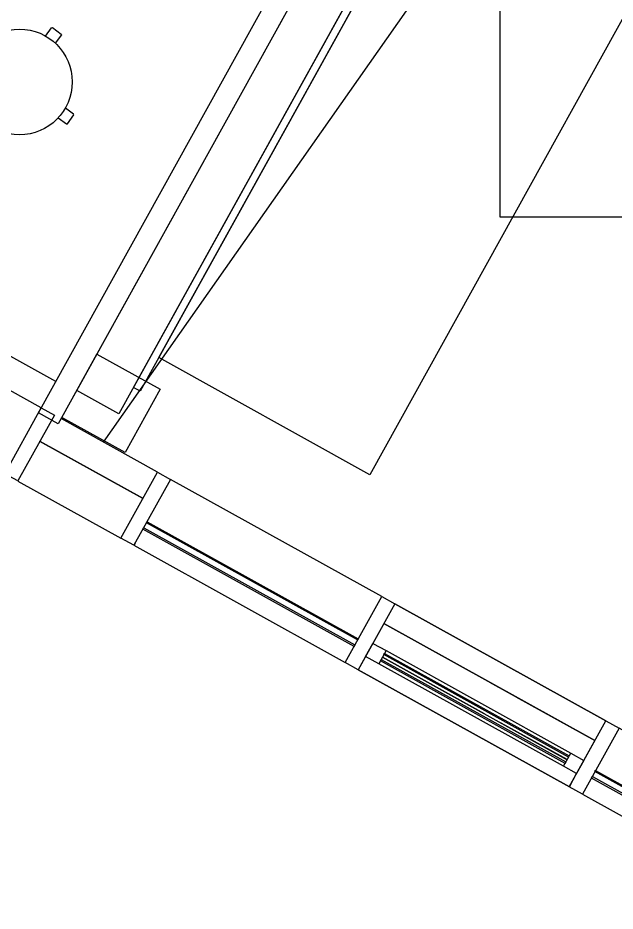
# Model space of a CAD drawing. Header units: metres. Extents: x 3.2 to 22.3, y 0.7 to 22.8.
# Drawn here: x 10.671 to 11.45, y 1.444 to 2.61 of the extents above; entities that cross this region are included whole.
import ezdxf

# ---------------------------------------------------------------- set-up
doc = ezdxf.new("R2010")
doc.units = ezdxf.units.M
for name, color, linetype in [('ARREDI', 9, 'Continuous'), ('PARETI_STRUTTURE', 7, 'Continuous'), ('WAYFINDING_RIQUADRI', 7, 'Continuous')]:
    doc.layers.add(name, color=color, linetype=linetype)

msp = doc.modelspace()

# ---------------------------------------------------------------- linework, layer by layer
at = {"layer": 'ARREDI'}
for points in [[(11.3669, 3.0904), (11.8459, 3.9546), (12.1214, 3.8018), (11.6424, 2.9377), (11.1301, 2.0136), (10.8546, 2.1664), (11.3669, 3.0904), (11.6424, 2.9377)], [(10.7069, 2.5859), (10.7148, 2.5967)], [(10.7148, 2.5967), (10.7159, 2.5969)], [(10.7159, 2.5969), (10.7274, 2.5885)], [(10.7274, 2.5885), (10.7275, 2.5874)], [(10.7275, 2.5874), (10.7196, 2.5766)], [(10.7435, 2.484), (10.7327, 2.4919)], [(10.7353, 2.4715), (10.7437, 2.4829)], [(10.7437, 2.4829), (10.7435, 2.484)], [(10.7234, 2.4792), (10.7342, 2.4713)], [(10.7342, 2.4713), (10.7353, 2.4715)]]:
    msp.add_lwpolyline(points, dxfattribs=at)
msp.add_lwpolyline([(10.8339, 1.9829), (10.8338, 1.9826), (10.6994, 2.057), (10.6996, 2.0573)], close=True, dxfattribs=at)
msp.add_circle((10.6728, 2.526), 0.0689, dxfattribs=at)
at = {"layer": 'PARETI_STRUTTURE'}
for points in [[(10.7823, 2.0561), (12.4128, 4.3763)], [(11.7822, 3.9899), (10.7233, 2.0798), (10.6975, 2.0941), (11.7563, 4.0042)], [(11.8373, 3.9593), (10.8027, 2.093), (10.7476, 2.1236), (11.7822, 3.9899)], [(11.8459, 3.9546), (10.8304, 2.1227), (10.8218, 2.1275), (11.8373, 3.9593)], [(10.7203, 2.1353), (9.8798, 2.6012)], [(10.7013, 2.101), (10.4603, 2.2346)], [(10.8528, 2.017), (10.7271, 2.0867)], [(11.1456, 1.8547), (10.8701, 2.0075), (10.8223, 1.9214), (10.8051, 1.9309), (10.8528, 2.017), (10.8701, 2.0075)], [(10.6708, 2.0053), (10.8051, 1.9309)], [(10.8239, 1.9243), (10.8223, 1.9214)], [(10.8223, 1.9214), (11.0978, 1.7686)], [(11.1628, 1.8452), (11.1341, 1.7935)], [(11.1514, 1.784), (11.3924, 1.6504)], [(11.1246, 1.7763), (11.1151, 1.7591)], [(11.2799, 1.7015), (11.1466, 1.7754), (11.2327, 1.7277)], [(11.1466, 1.7754), (11.3876, 1.6417)], [(11.3829, 1.6331), (11.1418, 1.7668)], [(11.731, 1.5302), (11.4555, 1.6829), (11.4078, 1.5968), (11.3905, 1.6064), (11.4383, 1.6925), (11.4555, 1.6829)], [(11.4096, 1.6408), (11.4383, 1.6925)], [(11.3877, 1.6418), (11.3016, 1.6895)], [(11.3906, 1.6064), (11.4001, 1.6236)], [(11.4078, 1.5968), (11.6833, 1.4441)]]:
    msp.add_lwpolyline(points, dxfattribs=at)
for points in [[(10.7738, 2.1709), (10.8565, 2.1251), (10.8107, 2.0424), (10.728, 2.0882)], [(10.7185, 2.0914), (10.6708, 2.0054), (10.6536, 2.0149), (10.7013, 2.101)], [(10.8393, 1.952), (11.1148, 1.7993), (11.1141, 1.7979), (10.8386, 1.9506)], [(10.8351, 1.9444), (11.1106, 1.7917), (11.1095, 1.7896), (10.834, 1.9424)], [(11.1628, 1.8452), (11.4383, 1.6925), (11.1628, 1.8452), (11.1151, 1.7591), (11.0978, 1.7686), (11.1456, 1.8547)], [(11.1485, 1.8194), (11.2518, 1.7621)], [(11.1485, 1.8194), (11.424, 1.6666)], [(11.1341, 1.7935), (11.1514, 1.784), (11.1418, 1.7668), (11.1246, 1.7763)], [(11.1451, 1.7726), (11.3861, 1.639), (11.385, 1.6369), (11.1439, 1.7706)], [(11.1493, 1.7802), (11.3903, 1.6466), (11.3896, 1.6452), (11.1485, 1.7788)], [(11.3906, 1.6064), (11.1151, 1.7591)], [(11.424, 1.6666), (11.2862, 1.743)], [(11.3206, 1.7239), (11.424, 1.6666)], [(11.4001, 1.6236), (11.3829, 1.6331), (11.3924, 1.6504), (11.4096, 1.6408)], [(11.4248, 1.6275), (11.7003, 1.4748), (11.6995, 1.4734), (11.424, 1.6261)], [(11.4206, 1.6199), (11.6961, 1.4672), (11.6949, 1.4651), (11.4194, 1.6178)]]:
    msp.add_lwpolyline(points, close=True, dxfattribs=at)
at = {"layer": 'WAYFINDING_RIQUADRI'}
msp.add_lwpolyline([(11.3, 2.35), (12.9, 2.35), (12.9, 2.85), (11.3, 2.85)], close=True, dxfattribs=at)

doc.saveas('drawing.dxf')
